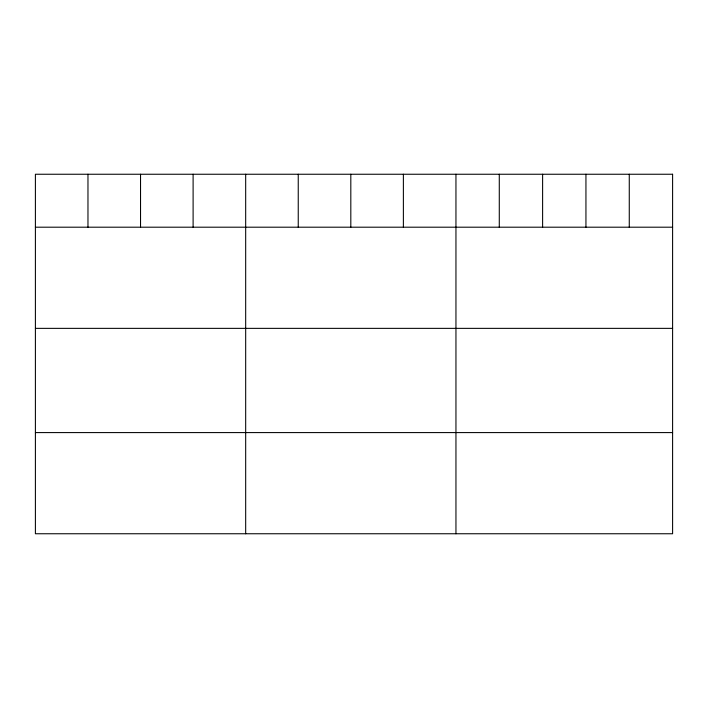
<?xml version="1.0" encoding="UTF-8"?>
<svg xmlns="http://www.w3.org/2000/svg" width="708" height="708" viewBox="0 0 708 708"><rect width="100%" height="100%" fill="white"/><g stroke="black" fill="none" stroke-linecap="round" stroke-linejoin="round"><path stroke-width="1.06" d="M35.4 227.197L672.6 227.197M35.4 328.362L672.6 328.362M35.4 432.588L672.6 432.588M629.27 174.248L629.27 227.197M585.941 174.248L585.941 227.197M542.611 174.248L542.611 227.197M499.282 174.248L499.282 227.197M455.952 174.248L455.952 533.752M403.383 174.248L403.383 227.197M350.814 174.248L350.814 227.197M298.245 174.248L298.245 227.197M245.676 174.248L245.676 533.752M193.107 174.248L193.107 227.197M140.538 174.248L140.538 227.197M87.969 174.248L87.969 227.197M672.6 174.248L35.4 174.248L35.4 533.752L672.6 533.752L672.6 174.248"/></g></svg>
